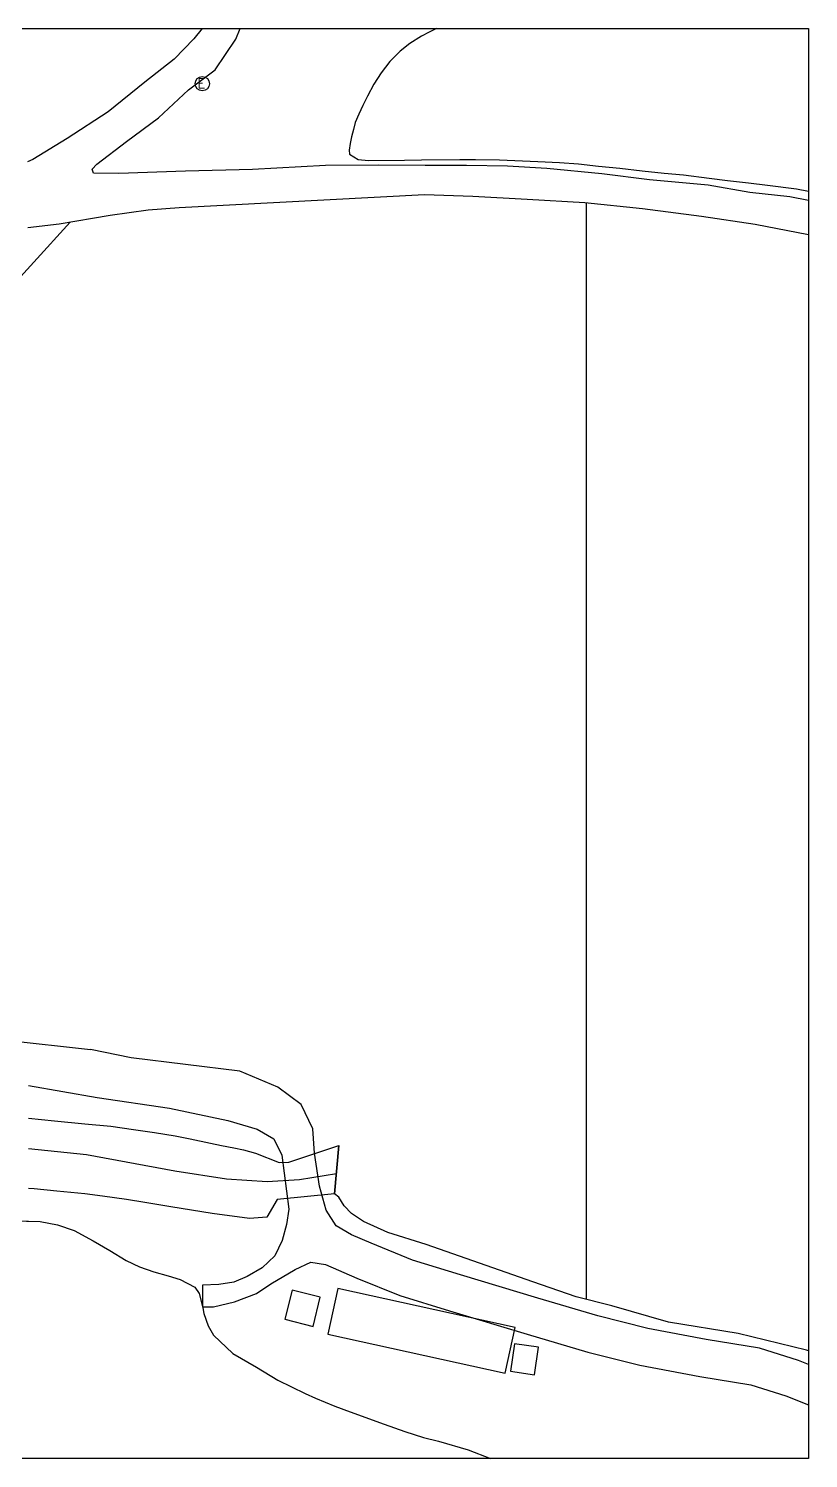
# Model space of a CAD drawing. Header units: millimetres. Extents: x 0 to 336000, y 0 to 193050.
# Drawn here: x 255015 to 336000, y 44550 to 193050 of the extents above; entities that cross this region are included whole.
import ezdxf

# ---------------------------------------------------------------- set-up
doc = ezdxf.new("R2010")
doc.units = ezdxf.units.MM
doc.header["$LTSCALE"] = 20
doc.layers.add('AZ0202', color=7, linetype='Continuous')
doc.layers.add('창호', color=4, linetype='Continuous')
doc.styles.add('GHS', font='ROMANS', dxfattribs={"bigfont": 'NGSW.shx'})

# ---------------------------------------------------------------- blocks, each defined once
blk = doc.blocks.new('AZ0202')
at = {"layer": 'AZ0202'}
blk.add_circle((0, 0), 0.75, dxfattribs=at)
at = {"layer": 'AZ0202', "style": 'GHS'}
blk.add_text('E', height=1, dxfattribs=at).set_placement((-0.5, -0.48))

msp = doc.modelspace()

# ---------------------------------------------------------------- linework, layer by layer
msp.add_line((225162, 135288, -144408), (259318, 172956, -144408))
msp.add_lwpolyline([(126000, 44550), (126000, 193050), (336000, 193050), (336000, 44550), (126000, 44550)], close=True)
at = {"extrusion": (0.000761888, -0.001614, 0.999998), "elevation": -144517, "flags": 128}
for points in [[(273166, 192817), (272292, 191745), (270241, 189646), (267191, 187254), (263400, 184157), (259118, 181411), (255579, 179237), (255025, 178976)], [(336110, 174980), (334194, 175352), (330035, 175793), (325688, 176544), (319621, 177123), (314672, 177716), (308957, 178274), (304861, 178513), (300601, 178598), (296324, 178603), (291439, 178642), (285960, 178605), (278367, 178175), (271410, 178017), (264503, 177776), (261851, 177806), (261715, 178225), (262195, 178747), (265285, 181077), (268612, 183566), (271738, 186465), (274499, 188541), (276634, 191715), (277109, 192817)], [(297475, 192817), (296727, 192459), (295932, 192021), (294730, 191265), (293698, 190488), (292626, 189413), (291728, 188207), (290990, 187035), (290320, 185807), (289834, 184840), (289425, 183930), (289056, 183077), (288854, 182339), (288657, 181566), (288511, 180895), (288416, 180179), (288456, 179770), (289354, 179220), (290422, 179127), (294176, 179153), (295931, 179176), (299901, 179231), (301537, 179215), (304025, 179191), (307996, 179024), (310245, 178927), (312239, 178759), (314318, 178538), (316534, 178311), (318852, 178060), (321119, 177802), (323147, 177613), (325806, 177287), (327698, 177054), (329897, 176798), (331874, 176541), (334857, 176161), (336110, 175939)], [(296249, 175577), (301259, 175426), (306917, 175107), (312904, 174754), (318881, 174147), (325005, 173320), (330579, 172500), (336110, 171447)], [(255031, 172166), (258306, 172527), (263586, 173449), (267555, 173993), (270747, 174239)], [(336110, 54074), (335069, 54492), (331033, 55770), (325493, 56658), (319447, 57800), (314247, 59122), (308018, 60953), (299987, 63379), (295008, 64918), (290716, 66659), (288652, 67530), (287082, 68461), (286037, 70103), (285321, 72578), (284815, 76036), (284628, 78563), (283448, 81076), (281026, 82862), (277075, 84523), (265774, 85934), (261569, 86790)], [(255115, 83058), (262259, 81813), (269765, 80708), (275822, 79398), (278878, 78517), (280579, 77491), (281430, 75803), (282149, 70193), (281926, 68597), (281447, 66949), (280685, 65340), (279387, 64112), (277816, 63199), (276430, 62632), (274880, 62392), (273197, 62313), (273192, 60069), (274322, 60043), (276525, 60562), (278800, 61444), (280283, 62434), (282797, 63946), (284428, 64699), (285942, 64473), (289223, 63053), (293695, 61239), (298846, 59647), (306904, 57213), (313216, 55358), (318604, 53988), (324822, 52814), (330131, 51963), (333751, 50816), (336110, 49869)], [(179218, 67850), (181389, 69463), (182456, 70660), (183784, 72208), (184872, 73182), (186165, 74161), (187209, 74803), (188423, 75367), (189705, 75955), (190919, 76570), (192537, 77201), (194036, 77337), (196302, 77285), (198398, 77202), (202830, 76405), (204825, 75768), (206872, 75023), (207912, 74565), (209521, 73841), (210659, 73291), (211876, 72677), (212899, 72162), (215003, 71019), (216367, 70674), (217594, 70611), (219179, 70701), (220763, 70887), (222262, 71086), (224187, 71190), (225687, 71095), (227733, 70765), (229454, 70417), (231671, 69897), (233870, 69576), (236034, 69276), (237909, 69024), (241914, 68883), (244231, 68907), (245373, 68937), (247656, 69046), (249564, 69069), (251422, 69063), (253347, 69012), (254915, 68956), (255128, 68948)], [(255128, 68948), (256318, 68907), (258142, 68583), (259864, 67970), (261826, 66915), (263567, 65895), (265256, 64881), (266626, 64217), (268144, 63705), (269611, 63271), (270849, 62904), (272377, 62085), (272842, 61439), (273218, 59963), (273339, 59350), (273773, 58090), (274332, 57103), (276326, 55212), (278795, 53800), (281024, 52447), (283845, 51045), (284919, 50580), (286915, 49752), (288535, 49152), (292065, 47861), (294214, 47101), (296141, 46485), (297692, 46113), (300762, 45192), (303102, 44317)]]:
    msp.add_lwpolyline(points, dxfattribs=at)
at = {"flags": 128}
for points, elevation in [([(270637, 174472), (296139, 175810)], -144442), ([(243885, 88958), (261459, 87023)], -144559)]:
    msp.add_lwpolyline(points, dxfattribs=dict(at, elevation=elevation))
at = {"elevation": -144513}
msp.add_lwpolyline([(312903, 174976), (312903, 61077)], dxfattribs=at)
at = {"extrusion": (0.000761888, -0.001614, 0.999998), "elevation": -144517}
for points in [[(255118, 79646), (257800, 79376), (260970, 79073), (263652, 78831), (266004, 78491), (268186, 78156), (270334, 77803), (271919, 77495), (274027, 77065), (275164, 76825), (276425, 76561), (277460, 76366), (278676, 76002), (281138, 75063), (282148, 75096), (287337, 76808), (286906, 71779)], [(255121, 76487), (261150, 75870), (270306, 74185), (275666, 73352), (279900, 73060), (283258, 73293), (287088, 73906)], [(336110, 55489), (335902, 55563), (328809, 57301), (321570, 58457), (315682, 60167), (311988, 61103), (307503, 62667), (296408, 66533), (292429, 67795), (289893, 68936), (288664, 69741), (287903, 70565), (287338, 71444), (286906, 71779), (287337, 76808)], [(286906, 71779), (280932, 71201), (279854, 69379), (278060, 69225), (274173, 69759), (269895, 70456), (267202, 70898), (265292, 71219), (262787, 71548), (260980, 71779), (258066, 72063), (255714, 72306), (255125, 72348)]]:
    msp.add_lwpolyline(points, dxfattribs=at)
for points in [[(284668, 58033), (285421, 61050), (282497, 61780), (281744, 58763)], [(305670, 57910), (287241, 61957), (286204, 57231), (304633, 53184)], [(307670, 53001), (308084, 55865), (305590, 56225), (305175, 53361)]]:
    msp.add_lwpolyline(points, close=True, dxfattribs=at)
at = {"layer": '창호'}
msp.add_lwpolyline([(280988, 118256)], close=True, dxfattribs=at)

# ---------------------------------------------------------------- block references
at = {"extrusion": (0.000761888, -0.001614, 0.999998), "xscale": 1000.000000000001, "yscale": 1000.000000000001, "zscale": 1000.000000000001, "rotation": 359.9989408490567}
msp.add_blockref('AZ0202', (273167, 187097, -144517), dxfattribs=at)

doc.saveas('drawing.dxf')
